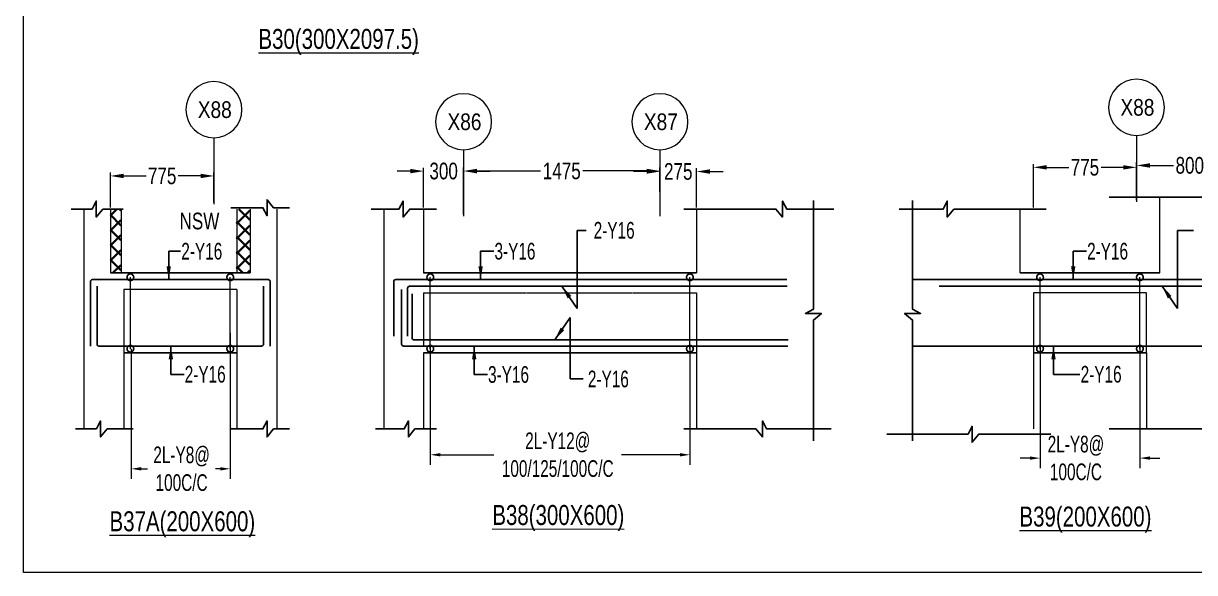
# Model space of a CAD drawing. Header units: millimetres. Extents: x -2697 to 288508, y -1308 to 60928.
# Drawn here: x -2697 to 6101, y 3901 to 8023 of the extents above; entities that cross this region are included whole.
import ezdxf
from ezdxf.enums import TextEntityAlignment as Align

# ---------------------------------------------------------------- set-up
doc = ezdxf.new("R2010")
doc.units = ezdxf.units.MM
doc.header["$LTSCALE"] = 100
for name, pattern in [('ACAD_ISO04W100', [30, 24, -3, 0, -3]), ('CONTINOUS', [0]), ('CONTINU', [0]), ('HIDDEN', [0.375, 0.25, -0.125])]:
    doc.linetypes.add(name, pattern=pattern)
doc.layers.get('Defpoints').update_dxf_attribs({"color": 1, "lineweight": 0})
for name, color, linetype in [('-S-ARROW', 253, 'Continuous'), ('-S-MISC', 8, 'Continuous'), ('-STR-BEAM', 7, 'CONTINU'), ('-STR-REINF', 3, 'Continuous'), ('-STR-TEXT', 6, 'Continuous')]:
    doc.layers.add(name, color=color, linetype=linetype)
for name, color, linetype, lineweight in [('-S-STIRUP', 11, 'Continuous', 9), ('-S-TEXT', 6, 'Continuous', 0), ('-STR-COLUMN', 5, 'HIDDEN', 13), ('-STR-RF-DIM', 252, 'CONTINOUS', 20), ('A-ANNO-GRID-LINE', 252, 'ACAD_ISO04W100', 20), ('A-ANNO-GRID-TEXT', 13, 'Continuous', 15), ('GRID DIM', 252, 'Continuous', 9), ('S-COL HATCH', 9, 'Continuous', 35), ('SEC TEXT', 9, 'Continuous', 18), ('SLAB LINE', 254, 'HIDDEN', 20)]:
    doc.layers.add(name, color=color, linetype=linetype, lineweight=lineweight)
doc.styles.add('BEAM-LS', font='romans.shx', dxfattribs={"width": 0.8})
doc.styles.add('Dim.s & Anno.(Misc.)', font='ARIALN.TTF')
doc.styles.add('SOBHA', font='swisscl.ttf', dxfattribs={"width": 0.9})
doc.styles.add('sobha.sed', font='swisscl.ttf')
doc.dimstyles.new('S-50', dxfattribs={"dimscale": 50, "dimtxt": 2.5, "dimasz": 2, "dimexe": 0.5, "dimexo": 0.25, "dimgap": 0.25, "dimtad": 0, "dimdec": 0, "dimrnd": 0.0005, "dimzin": 0, "dimdsep": 46, "dimtxsty": 'sobha.sed', "dimblk": 'OBLIQUE', "dimcen": 0.09, "dimclrd": 8, "dimclre": 8, "dimclrt": 6, "dimadec": 0, "dimazin": 0, "dimtfac": 1, "dimtdec": 0, "dimtofl": 0, "dimtmove": 2, "dimatfit": 3, "dimfxl": 0.18, "dimtolj": 1, "dimtzin": 0, "dimlwd": -1, "dimlwe": -1, "dimarcsym": 0})
doc.dimstyles.new('S-DIM50', dxfattribs={"dimscale": 50, "dimtxt": 2.5, "dimasz": 1.5, "dimexe": 1.5, "dimexo": 1, "dimgap": 0.5, "dimtad": 0, "dimdec": 0, "dimzin": 0, "dimdsep": 46, "dimtxsty": 'SOBHA', "dimcen": 0.09, "dimclrd": 256, "dimclre": 256, "dimclrt": 6, "dimadec": 5, "dimazin": 0, "dimtfac": 1, "dimtdec": 0, "dimtofl": 0, "dimtmove": 0, "dimatfit": 3, "dimfxl": 0.18, "dimtolj": 1, "dimtzin": 0, "dimlwd": -1, "dimlwe": -1, "dimarcsym": 0})
doc.dimstyles.new('STIRUP', dxfattribs={"dimscale": 50, "dimtxt": 2.5, "dimasz": 2.2, "dimexe": 0, "dimexo": 0, "dimgap": 0.5, "dimtad": 0, "dimdec": 0, "dimzin": 0, "dimdsep": 46, "dimtxsty": 'BEAM-LS', "dimblk": 'DOTSMALL', "dimcen": 0.09, "dimclrd": 256, "dimclre": 256, "dimclrt": 256, "dimadec": 5, "dimazin": 0, "dimtfac": 1, "dimtdec": 0, "dimtofl": 0, "dimtmove": 0, "dimatfit": 3, "dimldrblk": 'DOTSMALL', "dimfxl": 0, "dimfxlon": 1, "dimtolj": 1, "dimtzin": 0, "dimlwd": -1, "dimlwe": -1, "dimarcsym": 0})

# ---------------------------------------------------------------- blocks, each defined once
blk = doc.blocks.new('_Oblique')
at = {"color": 0, "linetype": 'ByBlock', "lineweight": -2}
blk.add_line((-0.5, -0.5), (0.5, 0.5), dxfattribs=at)
blk = doc.blocks.new('*D110')
at = {"layer": '-STR-RF-DIM', "transparency": 16777216}
for p, q in [((-1143.3, 5697), (-1143.3, 4604.9)), ((-1887.2, 5581.2), (-1887.2, 4604.9)), ((-1812.2, 4679.9), (-1764.5, 4679.9)), ((-1218.3, 4679.9), (-1252.9, 4679.9))]:
    blk.add_line(p, q, dxfattribs=at)
for points in [[(-1812.2, 4692.4), (-1812.2, 4667.4), (-1887.2, 4679.9)], [(-1218.3, 4692.4), (-1218.3, 4667.4), (-1143.3, 4679.9)]]:
    blk.add_solid(points, dxfattribs=at)
at = {"layer": 'Defpoints', "color": 0, "transparency": 16777216}
for p in [(-1143.3, 5697, 0), (-1887.2, 5581.2, 178586.6), (-1143.3, 4679.9)]:
    blk.add_point(p, dxfattribs=at)
at = {"layer": '-STR-RF-DIM', "color": 6, "transparency": 16777216, "insert": (-1508.7, 4679.9), "char_height": 125, "attachment_point": 5, "style": 'SOBHA'}
blk.add_mtext('\\A1;2L-Y8@\\P100C/C', dxfattribs=at)
blk = doc.blocks.new('_DotSmall')
at = {"color": 0, "linetype": 'ByBlock', "const_width": 0.5}
blk.add_lwpolyline([(-0.0625, 0, 1), (0.0625, 0, 1)], format="xyb", close=True, dxfattribs=at)
blk = doc.blocks.new('*D111')
at = {"layer": '-S-STIRUP', "ltscale": 100, "transparency": 16777216}
blk.add_line((-1893.5, 5581.2), (-1893.5, 6117.9), dxfattribs=at)
at = {"layer": 'Defpoints', "color": 0, "linetype": 'CONTINU', "ltscale": 100, "transparency": 16777216}
for p in [(-1893.5, 6117.9), (-1893.5, 6117.9), (-1893.5, 5581.2)]:
    blk.add_point(p, dxfattribs=at)
at = {"layer": '-S-STIRUP', "linetype": 'CONTINU', "ltscale": 100, "transparency": 16777216, "xscale": 100, "yscale": 100, "zscale": 100}
for p, rotation in [((-1893.5, 6117.9), 90), ((-1893.5, 5581.2), 270)]:
    blk.add_blockref('_DotSmall', p, dxfattribs=dict(at, rotation=rotation))
blk = doc.blocks.new('*D112')
at = {"layer": '-S-STIRUP', "ltscale": 100, "transparency": 16777216}
blk.add_line((-1143.3, 5581.2), (-1143.3, 6117.9), dxfattribs=at)
at = {"layer": 'Defpoints', "color": 0, "linetype": 'CONTINU', "ltscale": 100, "transparency": 16777216}
for p in [(-1143.3, 6117.9), (-1143.3, 6117.9), (-1143.3, 5581.2)]:
    blk.add_point(p, dxfattribs=at)
at = {"layer": '-S-STIRUP', "linetype": 'CONTINU', "ltscale": 100, "transparency": 16777216, "xscale": 100, "yscale": 100, "zscale": 100}
for p, rotation in [((-1143.3, 6117.9), 90), ((-1143.3, 5581.2), 270)]:
    blk.add_blockref('_DotSmall', p, dxfattribs=dict(at, rotation=rotation))
blk = doc.blocks.new('A-SYMB_Grid')
blk.add_circle((0, 0), 4.21)
at = {"style": 'Dim.s & Anno.(Misc.)'}
blk.add_attdef('GRID', text='', height=3, dxfattribs=at).set_placement((0, 0), align=Align.MIDDLE_CENTER)
blk = doc.blocks.new('*D132')
at = {"layer": 'Defpoints', "color": 0, "transparency": 16777216}
for p in [(-1266.1, 6878.5), (-2043.6, 6630, 0), (-1266.1, 6666.7, 0)]:
    blk.add_point(p, dxfattribs=at)
at = {"layer": 'GRID DIM', "transparency": 16777216}
for p, q in [((-2043.6, 6642.5), (-2043.6, 6903.5)), ((-1943.6, 6878.5), (-1776, 6878.5)), ((-1366.1, 6878.5), (-1533.7, 6878.5)), ((-1266.1, 6679.2), (-1266.1, 6903.5))]:
    blk.add_line(p, q, dxfattribs=at)
for points in [[(-1943.6, 6895.2), (-1943.6, 6861.8), (-2043.6, 6878.5)], [(-1366.1, 6895.2), (-1366.1, 6861.8), (-1266.1, 6878.5)]]:
    blk.add_solid(points, dxfattribs=at)
at = {"layer": 'GRID DIM', "color": 13, "transparency": 16777216, "insert": (-1654.9, 6878.5), "char_height": 125, "attachment_point": 5, "style": 'sobha.sed'}
blk.add_mtext('\\A1;775', dxfattribs=at)
blk = doc.blocks.new('*D396')
at = {"layer": '-STR-RF-DIM', "transparency": 16777216}
for p, q in [((359.4, 5600.9), (359.4, 4710.3)), ((2309.6, 5600.9), (2309.6, 4710.3)), ((434.4, 4785.3), (837.5, 4785.3)), ((2234.6, 4785.3), (1795.9, 4785.3))]:
    blk.add_line(p, q, dxfattribs=at)
for points in [[(434.4, 4797.8), (434.4, 4772.8), (359.4, 4785.3)], [(2234.6, 4797.8), (2234.6, 4772.8), (2309.6, 4785.3)]]:
    blk.add_solid(points, dxfattribs=at)
at = {"layer": 'Defpoints', "color": 0, "transparency": 16777216}
for p in [(359.4, 5600.9, 178586.6), (2309.6, 5600.9, 0), (2309.6, 4785.3)]:
    blk.add_point(p, dxfattribs=at)
at = {"layer": '-STR-RF-DIM', "color": 6, "transparency": 16777216, "insert": (1316.7, 4785.3), "char_height": 125, "attachment_point": 5, "style": 'SOBHA'}
blk.add_mtext('\\A1;2L-Y12@\\P100/125/100C/C', dxfattribs=at)
blk = doc.blocks.new('*D397')
at = {"layer": '-S-STIRUP', "ltscale": 100, "transparency": 16777216}
blk.add_line((359.4, 5581.2), (359.4, 6117.9), dxfattribs=at)
at = {"layer": 'Defpoints', "color": 0, "linetype": 'CONTINU', "ltscale": 100, "transparency": 16777216}
for p in [(359.4, 6117.9), (359.4, 6117.9), (359.4, 5581.2)]:
    blk.add_point(p, dxfattribs=at)
at = {"layer": '-S-STIRUP', "linetype": 'CONTINU', "ltscale": 100, "transparency": 16777216, "xscale": 100, "yscale": 100, "zscale": 100}
for p, rotation in [((359.4, 6117.9), 90), ((359.4, 5581.2), 270)]:
    blk.add_blockref('_DotSmall', p, dxfattribs=dict(at, rotation=rotation))
blk = doc.blocks.new('*D398')
at = {"layer": '-S-STIRUP', "ltscale": 100, "transparency": 16777216}
blk.add_line((2309.6, 5581.2), (2309.6, 6117.9), dxfattribs=at)
at = {"layer": 'Defpoints', "color": 0, "linetype": 'CONTINU', "ltscale": 100, "transparency": 16777216}
for p in [(2309.6, 6117.9), (2309.6, 6117.9), (2309.6, 5581.2)]:
    blk.add_point(p, dxfattribs=at)
at = {"layer": '-S-STIRUP', "linetype": 'CONTINU', "ltscale": 100, "transparency": 16777216, "xscale": 100, "yscale": 100, "zscale": 100}
for p, rotation in [((2309.6, 6117.9), 90), ((2309.6, 5581.2), 270)]:
    blk.add_blockref('_DotSmall', p, dxfattribs=dict(at, rotation=rotation))
blk = doc.blocks.new('*D399')
at = {"layer": '-S-STIRUP', "ltscale": 100, "transparency": 16777216}
blk.add_line((4939.6, 5581.2), (4939.6, 6117.9), dxfattribs=at)
at = {"layer": 'Defpoints', "color": 0, "linetype": 'CONTINU', "ltscale": 100, "transparency": 16777216}
for p in [(4939.6, 6117.9), (4939.6, 6117.9), (4939.6, 5581.2)]:
    blk.add_point(p, dxfattribs=at)
at = {"layer": '-S-STIRUP', "linetype": 'CONTINU', "ltscale": 100, "transparency": 16777216, "xscale": 100, "yscale": 100, "zscale": 100}
for p, rotation in [((4939.6, 6117.9), 90), ((4939.6, 5581.2), 270)]:
    blk.add_blockref('_DotSmall', p, dxfattribs=dict(at, rotation=rotation))
blk = doc.blocks.new('*D400')
at = {"layer": '-S-STIRUP', "ltscale": 100, "transparency": 16777216}
blk.add_line((5689.8, 5581.2), (5689.8, 6117.9), dxfattribs=at)
at = {"layer": 'Defpoints', "color": 0, "linetype": 'CONTINU', "ltscale": 100, "transparency": 16777216}
for p in [(5689.8, 6117.9), (5689.8, 6117.9), (5689.8, 5581.2)]:
    blk.add_point(p, dxfattribs=at)
at = {"layer": '-S-STIRUP', "linetype": 'CONTINU', "ltscale": 100, "transparency": 16777216, "xscale": 100, "yscale": 100, "zscale": 100}
for p, rotation in [((5689.8, 6117.9), 90), ((5689.8, 5581.2), 270)]:
    blk.add_blockref('_DotSmall', p, dxfattribs=dict(at, rotation=rotation))
blk = doc.blocks.new('*D401')
at = {"layer": '-STR-RF-DIM', "transparency": 16777216}
for p, q in [((4939.6, 5600.9), (4939.6, 4685.4)), ((5689.8, 5600.9), (5689.8, 4685.4)), ((4864.6, 4760.4), (4789.6, 4760.4)), ((5764.8, 4760.4), (5839.8, 4760.4))]:
    blk.add_line(p, q, dxfattribs=at)
for points in [[(4864.6, 4772.9), (4864.6, 4747.9), (4939.6, 4760.4)], [(5764.8, 4772.9), (5764.8, 4747.9), (5689.8, 4760.4)]]:
    blk.add_solid(points, dxfattribs=at)
at = {"layer": 'Defpoints', "color": 0, "transparency": 16777216}
for p in [(4939.6, 5600.9, 0), (5689.8, 5600.9, 178586.6), (4939.6, 4760.4)]:
    blk.add_point(p, dxfattribs=at)
at = {"layer": '-STR-RF-DIM', "color": 6, "transparency": 16777216, "insert": (5209.5, 4760.4), "char_height": 125, "attachment_point": 5, "style": 'SOBHA'}
blk.add_mtext('\\A1;2L-Y8@\\P100C/C', dxfattribs=at)
blk = doc.blocks.new('*D260')
at = {"layer": 'Defpoints', "color": 0, "transparency": 16777216}
for p in [(2084.7, 6915.7), (609.7, 6746), (2084.7, 6746, 178586.6)]:
    blk.add_point(p, dxfattribs=at)
at = {"layer": 'GRID DIM', "transparency": 16777216}
for p, q in [((609.7, 6758.5), (609.7, 6940.7)), ((709.7, 6915.7), (1187.9, 6915.7)), ((1984.7, 6915.7), (1506.4, 6915.7)), ((2084.7, 6758.5), (2084.7, 6940.7))]:
    blk.add_line(p, q, dxfattribs=at)
for points in [[(709.7, 6932.4), (709.7, 6899), (609.7, 6915.7)], [(1984.7, 6932.4), (1984.7, 6899), (2084.7, 6915.7)]]:
    blk.add_solid(points, dxfattribs=at)
at = {"layer": 'GRID DIM', "color": 13, "transparency": 16777216, "insert": (1347.2, 6915.7), "char_height": 125, "attachment_point": 5, "style": 'sobha.sed'}
blk.add_mtext('\\A1;1475', dxfattribs=at)
blk = doc.blocks.new('*D261')
at = {"layer": 'Defpoints', "color": 0, "transparency": 16777216}
for p in [(2084.7, 6940.7, -178586.6), (2359.6, 6911.7), (2359.6, 6630, 0)]:
    blk.add_point(p, dxfattribs=at)
at = {"layer": 'GRID DIM', "transparency": 16777216}
for p, q in [((1984.7, 6911.7), (1884.7, 6911.7)), ((2084.7, 6928.2), (2084.7, 6886.7)), ((2359.6, 6642.5), (2359.6, 6936.7)), ((2459.6, 6911.7), (2559.6, 6911.7))]:
    blk.add_line(p, q, dxfattribs=at)
for points in [[(1984.7, 6928.4), (1984.7, 6895), (2084.7, 6911.7)], [(2459.6, 6928.4), (2459.6, 6895), (2359.6, 6911.7)]]:
    blk.add_solid(points, dxfattribs=at)
at = {"layer": 'GRID DIM', "color": 13, "transparency": 16777216, "insert": (2222.1, 6911.7), "char_height": 125, "attachment_point": 5, "style": 'sobha.sed'}
blk.add_mtext('\\A1;275', dxfattribs=at)
blk = doc.blocks.new('*D262')
at = {"layer": 'Defpoints', "color": 0, "transparency": 16777216}
for p in [(609.7, 6914.7), (309.6, 6630, 0), (609.7, 6575.7, 0)]:
    blk.add_point(p, dxfattribs=at)
at = {"layer": 'GRID DIM', "transparency": 16777216}
for p, q in [((209.6, 6914.7), (109.6, 6914.7)), ((309.6, 6642.5), (309.6, 6939.7)), ((609.7, 6588.2), (609.7, 6939.7)), ((709.7, 6914.7), (809.7, 6914.7))]:
    blk.add_line(p, q, dxfattribs=at)
for points in [[(209.6, 6931.4), (209.6, 6898), (309.6, 6914.7)], [(709.7, 6931.4), (709.7, 6898), (609.7, 6914.7)]]:
    blk.add_solid(points, dxfattribs=at)
at = {"layer": 'GRID DIM', "color": 13, "transparency": 16777216, "insert": (459.7, 6914.7), "char_height": 125, "attachment_point": 5, "style": 'sobha.sed'}
blk.add_mtext('\\A1;300', dxfattribs=at)
blk = doc.blocks.new('*D263')
at = {"layer": 'Defpoints', "color": 0, "transparency": 16777216}
for p in [(6464.6, 6957.3), (5664.6, 6747.8), (6464.6, 6683.9)]:
    blk.add_point(p, dxfattribs=at)
at = {"layer": 'GRID DIM', "transparency": 16777216}
for p, q in [((5664.6, 6760.3), (5664.6, 6982.3)), ((5764.6, 6957.3), (5942.8, 6957.3)), ((6364.6, 6957.3), (6186.5, 6957.3)), ((6464.6, 6696.4), (6464.6, 6982.3))]:
    blk.add_line(p, q, dxfattribs=at)
for points in [[(5764.6, 6973.9), (5764.6, 6940.6), (5664.6, 6957.3)], [(6364.6, 6973.9), (6364.6, 6940.6), (6464.6, 6957.3)]]:
    blk.add_solid(points, dxfattribs=at)
at = {"layer": 'GRID DIM', "color": 13, "transparency": 16777216, "insert": (6064.6, 6957.3), "char_height": 125, "attachment_point": 5, "style": 'sobha.sed'}
blk.add_mtext('\\A1;800', dxfattribs=at)
blk = doc.blocks.new('*D264')
at = {"layer": 'Defpoints', "color": 0, "transparency": 16777216}
for p in [(4889.6, 6943), (4889.6, 6630, 0), (5664.6, 6683.9, 0)]:
    blk.add_point(p, dxfattribs=at)
at = {"layer": 'GRID DIM', "transparency": 16777216}
for p, q in [((4889.6, 6642.5), (4889.6, 6968)), ((5664.6, 6696.4), (5664.6, 6968)), ((4989.6, 6943), (5155.9, 6943)), ((5564.6, 6943), (5398.3, 6943))]:
    blk.add_line(p, q, dxfattribs=at)
for points in [[(4989.6, 6959.7), (4989.6, 6926.3), (4889.6, 6943)], [(5564.6, 6959.7), (5564.6, 6926.3), (5664.6, 6943)]]:
    blk.add_solid(points, dxfattribs=at)
at = {"layer": 'GRID DIM', "color": 13, "transparency": 16777216, "insert": (5277.1, 6943), "char_height": 125, "attachment_point": 5, "style": 'sobha.sed'}
blk.add_mtext('\\A1;775', dxfattribs=at)

msp = doc.modelspace()

# ---------------------------------------------------------------- hatches: boundary and pattern name
at = {"layer": 'S-COL HATCH'}
h = msp.add_hatch(dxfattribs=at)
h.set_pattern_fill('ANSI37', color=8, scale=25)
h.set_pattern_definition([(45, (-92517.186, -205575.494), (-56.1266, 56.1266), []), (135, (-92517.186, -205575.494), (-56.1266, -56.1266), [])])
h.paths.add_polyline_path([(-2043.6, 6150.95), (-1965.6, 6150.95), (-1965.6, 6630.05), (-2043.6, 6630.05)])
h.paths.add_polyline_path([(-1095.6, 6150.95), (-995.6, 6150.95), (-995.6, 6630.05), (-1095.6, 6630.05)])
h.paths.add_polyline_path([(-1095.6, 5550.95), (-995.6, 5550.95)])
h.paths.add_polyline_path([(-1875.73, 5550.95), (-1955.78, 5550.95)])

# ---------------------------------------------------------------- linework, layer by layer
at = {"layer": '-S-MISC', "linetype": 'ByBlock', "ltscale": 1000, "elevation": 0}
for points in [[(5458.72, 6719.14), (6353.44, 6719.14), (6384.31, 6659.48), (6384.31, 6779.64), (6434.16, 6719.14), (6975.62, 6719.14)], [(-84.17, 6630.05), (124.12, 6630.05), (154.99, 6689.7), (154.99, 6569.54), (204.84, 6630.05), (405.48, 6630.05)], [(3389.97, 6630.05), (3036.76, 6630.05), (3005.89, 6689.7), (3005.89, 6569.54), (2956.04, 6630.05), (2263.74, 6630.05)], [(3237.26, 6694.71), (3237.26, 5877.57), (3177.6, 5846.7), (3297.77, 5846.7), (3237.26, 5796.85), (3237.26, 4891.25)], [(3880.49, 6630.05), (4212.42, 6630.05), (4243.29, 6689.7), (4243.29, 6569.54), (4293.14, 6630.05), (4985.44, 6630.05)], [(3982.65, 6694.71), (3982.65, 5877.57), (4042.31, 5846.7), (3922.14, 5846.7), (3982.65, 5796.85), (3982.65, 4891.25)], [(-52.93, 4980.05), (163.67, 4980.05), (194.54, 5039.7), (194.54, 4919.54), (244.39, 4980.05), (405.48, 4980.05)], [(3371.45, 4980.05), (2885.92, 4980.05), (2855.05, 5039.7), (2855.05, 4919.54), (2805.2, 4980.05), (2263.74, 4980.05)], [(5458.72, 4980.05), (6353.44, 4980.05), (6384.31, 5039.7), (6384.31, 4919.54), (6434.16, 4980.05), (6975.62, 4980.05)], [(3789.98, 4940.13), (4398.89, 4940.13), (4429.76, 4999.79), (4429.76, 4879.62), (4479.61, 4940.13), (5021.06, 4940.13)]]:
    msp.add_lwpolyline(points, dxfattribs=at)
at = {"layer": '-S-MISC', "linetype": 'ByBlock', "ltscale": 1000}
for points in [[(-2337.41, 6630.05), (-2180.94, 6630.05), (-2150.07, 6689.7), (-2150.07, 6569.54), (-2100.22, 6630.05), (-1947.76, 6630.05)], [(-1139.93, 6639.14), (-897.85, 6639.14), (-866.98, 6579.48), (-866.98, 6699.64), (-817.13, 6639.14), (-697.5, 6639.14)], [(-2306.17, 4980.05), (-2148.1, 4980.05), (-2117.23, 5039.7), (-2117.23, 4919.54), (-2067.38, 4980.05), (-1872.19, 4980.05)], [(-1139.93, 4980.05), (-897.85, 4980.05), (-866.98, 5039.7), (-866.98, 4919.54), (-817.13, 4980.05), (-697.5, 4980.05)]]:
    msp.add_lwpolyline(points, dxfattribs=at)
at = {"layer": '-STR-BEAM'}
for p, q in [((-993.35, 6150.95), (-2043.6, 6150.95, 0)), ((2359.59, 6150.95), (309.64, 6150.95, 0)), ((4889.59, 6150.95), (4789.29, 6150.95)), ((4889.59, 6150.95), (5739.54, 6150.95, 0)), ((5739.54, 6150.95), (5839.29, 6150.95)), ((-1093.35, 5550.95), (-1943.35, 5550.95)), ((2359.59, 5550.95), (309.64, 5550.95, 0)), ((4889.59, 5550.95), (5739.54, 5550.95, 0))]:
    msp.add_line(p, q, dxfattribs=at)
at = {"layer": '-STR-COLUMN', "linetype": 'Continuous', "ltscale": 10}
for p, q in [((5839.29, 6150.95), (5839.29, 6719.14, 0)), ((-2243.6, 6630.05), (-2243.6, 4980.05)), ((-2043.6, 6630.05), (-2043.6, 6150.95)), ((-1963.55, 6630.05, 0), (-1963.55, 6150.95, 0)), ((-1093.35, 6630.05), (-1093.35, 6150.95)), ((-993.35, 6630.05), (-993.35, 6150.95)), ((-793.35, 6630.05), (-793.35, 4980.05)), ((9.64, 6630.05, 0), (9.64, 4980.05, 0)), ((309.64, 6630.05), (309.64, 6150.95)), ((2359.59, 6630.05), (2359.59, 6150.95)), ((4789.29, 6150.95), (4789.29, 6630.05)), ((-1943.35, 5550.95), (-1943.35, 4980.05)), ((-1093.35, 5550.95), (-1093.35, 4980.05)), ((309.64, 5550.95), (309.64, 4980.05)), ((2359.59, 5550.95), (2359.59, 4980.05)), ((4889.59, 5550.95), (4889.59, 4980.05)), ((5739.54, 5550.95), (5739.54, 4980.05))]:
    msp.add_line(p, q, dxfattribs=at)
at = {"layer": '-STR-REINF', "ltscale": 10}
for p, q in [((-2193.6, 6085.95), (-2193.6, 5600.29)), ((-858.35, 6100.95, 0), (-2178.6, 6100.95)), ((-843.35, 6085.95), (-843.35, 5600.29)), ((84.39, 6085.95, 0), (84.39, 5675.24, 0)), ((3037.26, 6100.95, 0), (99.39, 6100.95, 0)), ((3982.65, 6100.95, 0), (6539.47, 6100.95, 0)), ((-2143.6, 6050.95), (-2143.6, 5615.95)), ((-893.35, 6050.95), (-893.35, 5615.95)), ((144.22, 6025.53, 0), (144.22, 5615.95, 0)), ((188.39, 6035.95, 0), (188.39, 5674.78, 0)), ((3039.59, 6050.95, 0), (203.39, 6050.95, 0)), ((222.5, 5663.23, 0), (222.5, 5994.49, 0)), ((4182.65, 6050.95, 0), (6362.47, 6050.95, 0)), ((3048.16, 5648.23, 0), (237.5, 5648.23, 0)), ((-2128.6, 5600.95), (-908.35, 5600.95, 0)), ((159.22, 5600.95, 0), (3044.24, 5600.95, 0)), ((6539.47, 5600.95, 0), (3982.65, 5600.95, 0))]:
    msp.add_line(p, q, dxfattribs=at)
for centre, start, end in [((-2178.6, 6085.95), 90, 180), ((-858.35, 6085.95), 0, 90), ((99.39, 6085.95, 0), 90, 180), ((-2128.6, 5615.95), 180, 270), ((-908.35, 5615.95), 270, 0), ((159.22, 5615.95, 0), 180, 270)]:
    msp.add_arc(centre, 15, start, end, dxfattribs=at)
at = {"layer": '-STR-REINF', "ltscale": 10, "extrusion": (5.05121e-09, 3.80782e-07, 1)}
msp.add_arc((203.39, 6035.95, 0), 15, 90, 180, dxfattribs=at)
at = {"layer": '-STR-REINF', "ltscale": 10, "extrusion": (5.05121e-09, -3.80782e-07, 1)}
msp.add_arc((237.5, 5663.23, 0), 15, 180, 270, dxfattribs=at)
at = {"layer": 'A-ANNO-GRID-LINE', "ltscale": 40}
for p, q in [((-1266.12, 7165.49), (-1266.12, 6666.65)), ((5664.62, 7182.79), (5664.62, 6683.95)), ((609.67, 7074.56, 0), (609.67, 6575.72, 0)), ((2084.67, 7074.56, 0), (2084.67, 6575.72, 0))]:
    msp.add_line(p, q, dxfattribs=at)
at = {"layer": 'Defpoints', "color": 8}
msp.add_lwpolyline([(-2696.85, 31070.56), (32364.23, 31070.56), (32364.23, 3901.12), (-2696.85, 3901.12)], close=True, dxfattribs=at)
at = {"layer": 'Defpoints', "color": 1}
msp.add_lwpolyline([(-2696.85, 31070.56), (32364.23, 31070.56), (32364.23, 3901.12), (-2696.85, 3901.12)], close=True, dxfattribs=at)
at = {"layer": 'SLAB LINE', "color": 9, "linetype": 'HIDDEN', "ltscale": 0.1}
for p, q in [((-1093.35, 6025.95), (-1943.35, 6025.95)), ((-1943.35, 6025.95), (-1943.35, 5550.95)), ((-1093.35, 6025.95), (-1093.35, 5550.95)), ((309.64, 6001.2), (309.64, 5600.95)), ((309.64, 6001.2, 0), (2359.59, 6001.2, 0)), ((2359.59, 6001.2), (2359.59, 5550.95)), ((4889.59, 6001.2), (4889.59, 5550.95)), ((5739.54, 6001.2, 0), (4889.59, 6001.2, 0)), ((5739.54, 5550.95, 0), (5739.54, 6001.2, 0))]:
    msp.add_line(p, q, dxfattribs=at)

# ---------------------------------------------------------------- block references
at = {"layer": 'A-ANNO-GRID-TEXT'}
ref = msp.add_blockref('A-SYMB_Grid', (-1266.12, 7376.12), dxfattribs=dict(at, xscale=-50, yscale=50, zscale=50))
ref.add_attrib('GRID', 'X88', dxfattribs={"layer": '0', "height": 125, "style": 'Dim.s & Anno.(Misc.)'}).set_placement((-1259.47, 7376.12), align=Align.MIDDLE_CENTER)
ref = msp.add_blockref('A-SYMB_Grid', (5664.62, 7393.42), dxfattribs=dict(at, xscale=-50, yscale=50, zscale=50))
ref.add_attrib('GRID', 'X88', dxfattribs={"layer": '0', "height": 125, "style": 'Dim.s & Anno.(Misc.)'}).set_placement((5671.27, 7393.42), align=Align.MIDDLE_CENTER)
ref = msp.add_blockref('A-SYMB_Grid', (609.67, 7285.19, 0), dxfattribs=dict(at, xscale=-50, yscale=50, zscale=50))
ref.add_attrib('GRID', 'X86', dxfattribs={"layer": '0', "height": 125, "style": 'Dim.s & Anno.(Misc.)'}).set_placement((616.32, 7285.19, 0), align=Align.MIDDLE_CENTER)
ref = msp.add_blockref('A-SYMB_Grid', (2084.67, 7285.19, 0), dxfattribs=dict(at, xscale=-50, yscale=50, zscale=50))
ref.add_attrib('GRID', 'X87', dxfattribs={"layer": '0', "height": 125, "style": 'Dim.s & Anno.(Misc.)'}).set_placement((2091.32, 7285.19, 0), align=Align.MIDDLE_CENTER)

# ---------------------------------------------------------------- texts
at = {"layer": '-S-TEXT', "color": 6, "style": 'sobha.sed'}
msp.add_text('NSW', height=125, dxfattribs=at).set_placement((-1523.86, 6477.66))
at = {"layer": '-STR-TEXT', "color": 6, "char_height": 125, "style": 'SOBHA'}
for s, insert, attachment_point in [('\\A1;2-Y16', (1586.76, 6406.31, 0), 7), ('\\A1;2-Y16', (-1510.93, 6376.22, 0), 1), ('\\A1;3-Y16', (841.63, 6376.22, 0), 1), ('\\A1;2-Y16', (5293.09, 6376.22, 0), 1), ('\\A1;2-Y16', (-1485.27, 5325.68, 0), 7), ('\\A1;3-Y16', (793.32, 5450.68, 0), 1), ('\\A1;2-Y16', (1543.23, 5416.87, 0), 1), ('\\A1;2-Y16', (5244.78, 5325.68, 0), 7)]:
    msp.add_mtext(s, dxfattribs=dict(at, insert=insert, attachment_point=attachment_point))
at = {"layer": 'SEC TEXT', "color": 1, "linetype": 'ByBlock', "style": 'sobha.sed'}
for s, rotation, p in [('%%UB30(300X2097.5)', 0.010721, (-931.53, 7832.04, 0)), ('%%UB38(300X600)', 359.989279, (825.38, 4258.19, 0)), ('%%UB39(200X600)', 0.010721, (4785.08, 4246.38, 0)), ('%%UB37A(200X600)', 359.989279, (-2049.88, 4211.12, 0))]:
    msp.add_text(s, height=150, rotation=rotation, dxfattribs=at).set_placement(p)

# ---------------------------------------------------------------- dimensions: what is measured, and where the dimension line sits
at = {"layer": '-S-STIRUP', "linetype": 'CONTINU', "ltscale": 100}
for base, p1, p2, picture, middle in [((-1893.5, 6117.95, 178586.59), (-1893.5, 5581.23, 178586.59), (-1893.5, 6117.95, 178586.59), '*D111', (-1893.5, 5849.59, 178586.59)), ((-1143.35, 6117.95), (-1143.35, 5581.23), (-1143.35, 6117.95), '*D112', (-1143.35, 5849.59)), ((359.39, 6117.95, 178586.59), (359.39, 5581.23, 178586.59), (359.39, 6117.95, 178586.59), '*D397', (359.39, 5849.59, 178586.59)), ((2309.59, 6117.95), (2309.59, 5581.23), (2309.59, 6117.95), '*D398', (2309.59, 5849.59)), ((4939.59, 6117.95), (4939.59, 5581.23), (4939.59, 6117.95), '*D399', (4939.59, 5849.59)), ((5689.79, 6117.95, 178586.59), (5689.79, 5581.23, 178586.59), (5689.79, 6117.95, 178586.59), '*D400', (5689.79, 5849.59, 178586.59))]:
    dim = msp.add_linear_dim(base=base, p1=p1, p2=p2, angle=90, text=' ', dimstyle='STIRUP', override={"dimasz": 2}, dxfattribs=at)
    dim.commit()
    dim.dimension.update_dxf_attribs({"geometry": picture, "text_midpoint": middle})
at = {"layer": '-STR-RF-DIM'}
for base, p1, p2, text, picture, middle in [((-1143.35, 4679.86, 0), (-1887.25, 5581.23, 178586.59), (-1143.35, 5697), '2L-Y8@\\P100C/C', '*D110', (-1508.68, 4679.86, 0)), ((2309.59, 4785.31, 0), (359.39, 5600.95, 178586.59), (2309.59, 5600.95), '2L-Y12@\\P100/125/100C/C', '*D396', (1316.7, 4785.31, 0))]:
    dim = msp.add_linear_dim(base=base, p1=p1, p2=p2, text=text, dimstyle='S-DIM50', override={"dimscale": 1, "dimtxt": 125, "dimasz": 75, "dimexe": 75, "dimexo": 0, "dimgap": 25, "dimsah": 1, "dimcen": 4.5, "dimfxl": 75}, dxfattribs=at)
    dim.commit()
    dim.dimension.update_dxf_attribs({"geometry": picture, "text_midpoint": middle, "dimtype": 160})
dim = msp.add_linear_dim(base=(4939.59, 4760.37, 0), p1=(5689.79, 5600.95, 178586.59), p2=(4939.59, 5600.95), angle=180, text='2L-Y8@\\P100C/C', dimstyle='S-DIM50', override={"dimscale": 1, "dimtxt": 125, "dimasz": 75, "dimexe": 75, "dimexo": 0, "dimgap": 25, "dimsah": 1, "dimcen": 4.5, "dimfxl": 75}, dxfattribs=at)
dim.commit()
dim.dimension.update_dxf_attribs({"geometry": '*D401', "text_midpoint": (5209.55, 4760.37, 0), "dimtype": 160})
at = {"layer": 'GRID DIM'}
for base, p1, p2, override, picture, middle in [((6464.62, 6957.28), (5664.62, 6747.75), (6464.62, 6683.95), {"dimsah": 1, "dimclrd": 256, "dimclre": 256, "dimclrt": 13, "dimtmove": 1}, '*D263', (6064.62, 6957.28)), ((-1266.12, 6878.51, 0), (-2043.6, 6630.05), (-1266.12, 6666.65), {"dimrnd": 5, "dimsah": 1, "dimclrd": 256, "dimclre": 256, "dimclrt": 13}, '*D132', (-1654.86, 6878.51, 0)), ((609.67, 6914.7, 0), (309.64, 6630.05), (609.67, 6575.72, 0), {"dimsah": 1, "dimclrd": 256, "dimclre": 256, "dimclrt": 13, "dimtmove": 1}, '*D262', (459.65, 6914.7, 0)), ((2084.67, 6915.7, -178586.59), (609.67, 6745.97, -178586.59), (2084.67, 6745.97, 0), {"dimsah": 1, "dimclrd": 256, "dimclre": 256, "dimclrt": 13, "dimtmove": 1}, '*D260', (1347.17, 6915.7, -178586.59)), ((2359.59, 6911.7, 0), (2084.67, 6940.7, -178586.59), (2359.59, 6630.05), {"dimsah": 1, "dimclrd": 256, "dimclre": 256, "dimclrt": 13, "dimtmove": 1}, '*D261', (2222.13, 6911.7, 0)), ((4889.59, 6942.99, 0), (5664.62, 6683.95), (4889.59, 6630.05), {"dimsah": 1, "dimclrd": 256, "dimclre": 256, "dimclrt": 13, "dimtmove": 1}, '*D264', (5277.11, 6942.99, 0))]:
    dim = msp.add_linear_dim(base=base, p1=p1, p2=p2, dimstyle='S-50', override=override, dxfattribs=at)
    dim.commit()
    dim.dimension.update_dxf_attribs({"geometry": picture, "text_midpoint": middle})

# ---------------------------------------------------------------- leaders
at = {"layer": '-S-ARROW', "annotation_type": 0, "has_hookline": 1, "hookline_direction": 1}
for points, text_width in [([(1347.78, 6050.95, 0), (1463.26, 5884.51, 0), (1463.26, 6468.81, 0), (1530.37, 6468.81, 0)], 318.18), ([(5856.56, 6050.95, 0), (5972.04, 5884.51, 0), (5972.04, 6468.81, 0), (6092.71, 6468.81, 0)], 317.74), ([(737.59, 6100.95, 0), (737.59, 6313.72, 0), (836.63, 6313.72, 0)], 318.41), ([(5189.05, 6100.95, 0), (5189.05, 6313.72, 0), (5288.09, 6313.72, 0)], 318.18), ([(1294.78, 5648.23, 0), (1410.26, 5814.68, 0), (1410.26, 5354.37, 0), (1507, 5354.37, 0)], 318.18), ([(5040.69, 5600.95, 0), (5040.69, 5388.18, 0), (5239.78, 5388.18, 0)], 318.18)]:
    msp.add_leader(points, dimstyle='S-50', override={"dimasz": 2, "dimgap": 0.1, "dimtad": 0}, dxfattribs=dict(at, text_width=text_width))
at = {"layer": '-S-ARROW', "annotation_type": 0, "has_hookline": 1, "hookline_direction": 1, "text_width": 318.18, "horizontal_direction": (-1, 0, 0)}
for points in [[(-1605.5, 6100.95, 0), (-1605.5, 6313.72, 0), (-1515.93, 6313.72, 0)], [(-1589.31, 5600.95, 0), (-1589.31, 5388.18, 0), (-1490.27, 5388.18, 0)]]:
    msp.add_leader(points, dimstyle='S-50', override={"dimasz": 2, "dimgap": 0.1, "dimtad": 0}, dxfattribs=at)
at = {"layer": '-S-ARROW'}
msp.add_leader([(689.28, 5600.95, 0), (689.28, 5388.18, 0), (788.32, 5388.18, 0)], dimstyle='S-50', override={"dimasz": 2, "dimgap": 0.1, "dimtad": 0}, dxfattribs=at)

doc.saveas('drawing.dxf')
